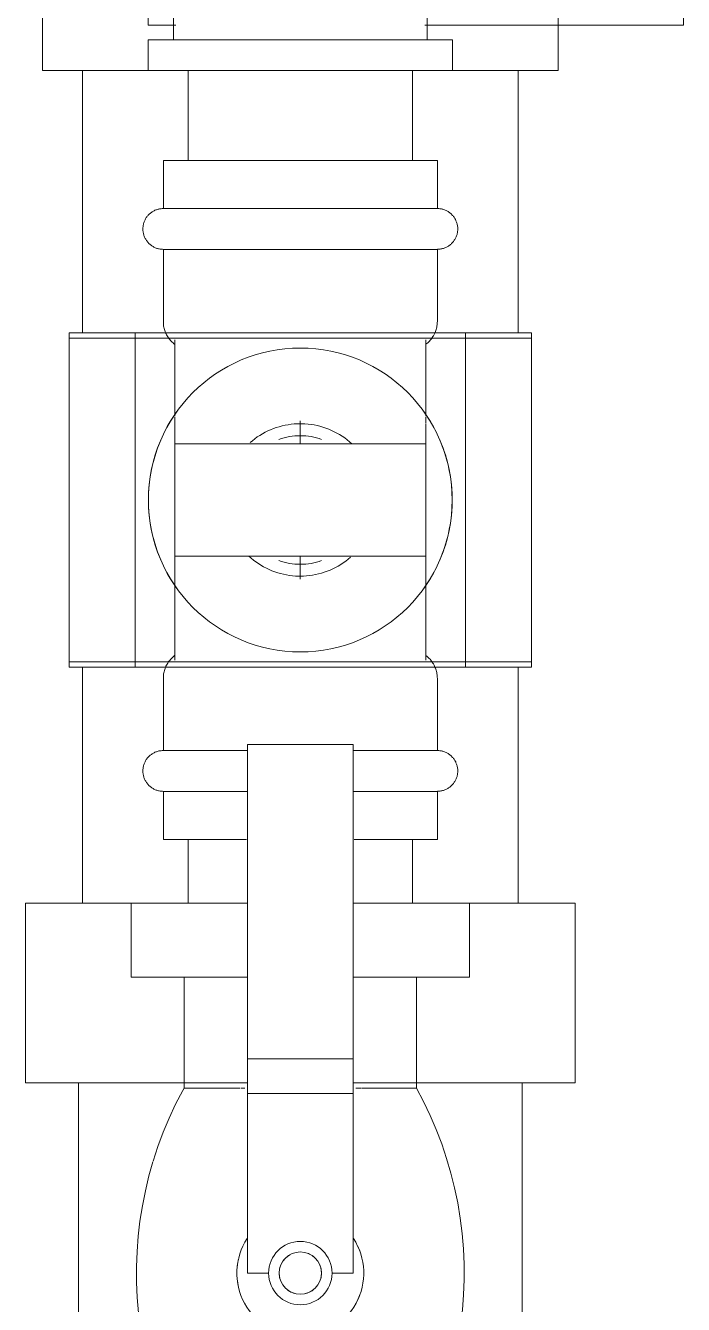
# Model space of a CAD drawing. Header units: inches. Extents: x -3299 to -2250, y -94 to 482.
# Drawn here: x -2468.6 to -2462.37, y 246.28 to 258.37 of the extents above; entities that cross this region are included whole.
import ezdxf

# ---------------------------------------------------------------- set-up
doc = ezdxf.new("R2010")
doc.units = ezdxf.units.IN
doc.header["$MEASUREMENT"] = 0
doc.layers.add('P-PIPE', color=3, linetype='Continuous', lineweight=9)
doc.layers.add('P-PIPE-CNTR', color=3, linetype='Continuous', lineweight=9)

# ---------------------------------------------------------------- blocks, each defined once
blk = doc.blocks.new('Balancing Valve - Straight - 0_5-2 Inch - Threaded - 2_-1361861-Copy of ROOF LEVEL')
at = {"layer": 'P-PIPE'}
for p, q in [((-2.697, 3.625), (-2.697, 2.417)), ((-2.697, 3.625), (-1.977, 3.625)), ((-1.977, 2.417), (-1.977, 3.625)), ((1.977, 3.625), (1.977, 2.417)), ((1.977, 3.625), (2.697, 3.625)), ((2.697, 2.417), (2.697, 3.625)), ((-2.697, 2.412), (-2.697, 1.178)), ((-1.977, 2.365), (-1.977, 2.417)), ((-1.977, 1.179), (-1.977, 2.356)), ((1.977, 2.417), (1.977, 1.306)), ((2.697, 1.179), (2.697, 2.417)), ((-2.837, 1.44), (-3.125, 1.44)), ((-3.125, 1.033), (-3.125, 1.44)), ((-3.125, 1.44), (-3.125, 1.068)), ((-2.837, 1.44), (-2.837, 0.847)), ((3.125, 1.44), (2.837, 1.44)), ((2.837, -1.44), (2.837, 1.44)), ((3.125, 1.247), (3.125, 1.44)), ((3.125, 1.44), (3.125, 1.033)), ((0.808, 1.32), (-1.29, 1.32)), ((1.837, 1.32), (0.808, 1.32)), ((3.125, 1.224), (3.125, 1.247)), ((-2.515, 1.2), (-2.837, 1.2)), ((-1.69, 1.2), (-2.159, 1.2)), ((2.837, 1.2), (2.515, 1.2)), ((-3.125, 0.847), (-3.125, 1.018)), ((3.125, 1.018), (3.125, -1.018)), ((-2.071, 0.84), (-3.374, 0.84)), ((-1.29, 0.6), (-1.622, 0.6)), ((-1.622, -0.6), (-1.29, -0.6)), ((-3.374, -0.84), (-2.071, -0.84)), ((-3.125, -1.018), (-3.125, -0.847)), ((-2.837, -0.847), (-2.837, -1.44)), ((-3.125, -1.44), (-3.125, -1.033)), ((-3.125, -1.068), (-3.125, -1.44)), ((3.125, -1.033), (3.125, -1.44)), ((-2.837, -1.2), (-2.515, -1.2)), ((-2.697, -1.178), (-2.697, -1.44)), ((-2.159, -1.2), (-1.69, -1.2)), ((-1.977, -1.44), (-1.977, -1.179)), ((2.515, -1.2), (2.837, -1.2)), ((2.697, -1.44), (2.697, -1.179)), ((3.125, -1.44), (3.125, -1.148)), ((-1.29, -1.32), (0.808, -1.32)), ((0.808, -1.32), (1.837, -1.32)), ((1.977, -1.306), (1.977, -1.44)), ((-3.125, -1.44), (-2.837, -1.44)), ((-1.977, -1.44), (-2.697, -1.44)), ((2.697, -1.44), (1.977, -1.44)), ((2.837, -1.44), (3.125, -1.44))]:
    blk.add_line(p, q, dxfattribs=at)
for centre, major_axis, start_param, end_param in [((-1.29, 0), (0, 1.32), 4.712389, 7.159761), ((1.837, 0), (0, 1.32), 6.096051, 6.283067), ((1.837, 0), (0, 1.32), 5.708191, 5.857876), ((-3.374, 0), (0, 0.84), 4.712389, 7.853982), ((-2.071, 0), (0, 0.84), 4.712389, 6.283185), ((-1.29, 0), (0, 0.6), 4.712389, 6.283185), ((-3.374, 0), (0, 0.84), 1.570796, 4.712389), ((-2.071, 0), (0, 0.84), 3.141593, 4.712389), ((-1.29, 0), (0, 1.32), 2.265017, 4.712389), ((-1.29, 0), (0, 0.6), 3.141593, 4.712389), ((1.837, 0), (0, 1.32), 3.566902, 3.716587), ((1.837, 0), (0, 1.32), 3.141711, 3.314785)]:
    blk.add_ellipse(centre, major_axis=major_axis, ratio=0.766044, start_param=start_param, end_param=end_param, dxfattribs=at)
for points, knots in [([(2.413, 0.969), (2.41, 0.983), (2.398, 1.035), (2.39, 1.079), (2.387, 1.108)], [0.8, 0.8, 0.8, 0.8, 0.85, 1, 1, 1, 1]), ([(2.541, 0.287), (2.534, 0.377), (2.514, 0.531), (2.484, 0.684), (2.465, 0.766), (2.453, 0.819), (2.436, 0.882), (2.423, 0.93), (2.417, 0.954), (2.416, 0.957)], [0.2034788, 0.2034788, 0.2034788, 0.2034788, 0.4, 0.55, 0.5875, 0.625, 0.7, 0.775, 0.7851158, 0.7851158, 0.7851158, 0.7851158]), ([(2.387, -1.108), (2.389, -1.089), (2.395, -1.046), (2.409, -0.984), (2.424, -0.927), (2.436, -0.881), (2.449, -0.831), (2.466, -0.762), (2.487, -0.669), (2.517, -0.509), (2.534, -0.377), (2.541, -0.287)], [0, 0, 0, 0, 0.1, 0.2, 0.25, 0.3, 0.35, 0.4, 0.5, 0.6, 0.7965212, 0.7965212, 0.7965212, 0.7965212])]:
    blk.add_open_spline(points, degree=3, knots=knots, dxfattribs=at)
for points in [[(2.553, 0), (2.553, 0.095), (2.549, 0.19), (2.542, 0.282)], [(2.542, -0.282), (2.549, -0.19), (2.553, -0.095), (2.553, 0)]]:
    blk.add_open_spline(points, degree=3, dxfattribs=at)
blk = doc.blocks.new('Temperature Gauge - 3 1_2_ Stem - 3_4_-1362685-Copy of ROOF LEVEL')
at = {"layer": 'P-PIPE'}
for p, q in [((-2467.187, 253.354), (-2467.187, 254.417)), ((-2464.812, 254.417), (-2467.187, 254.417)), ((-2464.812, 254.417), (-2464.812, 253.354)), ((-2464.812, 253.354), (-2467.187, 253.354))]:
    blk.add_line(p, q, dxfattribs=at)
blk = doc.blocks.new('Ball Valve - 2-6 Inch - 2_-V10-Copy of ROOF LEVEL')
at = {"layer": 'P-PIPE'}
for p, q in [((-2466.5, 248.601), (-2466.5, 251.573)), ((-2466.5, 251.573), (-2465.5, 251.573)), ((-2465.5, 251.573), (-2465.5, 248.601)), ((-2467.6, 250.073), (-2467.6, 249.373)), ((-2464.4, 249.373), (-2464.4, 250.073)), ((-2467.1, 249.373), (-2467.1, 248.373)), ((-2464.9, 248.373), (-2464.9, 249.373)), ((-2466.5, 248.271), (-2466.5, 248.601)), ((-2465.5, 248.601), (-2466.5, 248.601)), ((-2465.5, 248.601), (-2465.5, 248.271)), ((-2467.1, 248.373), (-2467.1, 248.323)), ((-2464.9, 248.323), (-2464.9, 248.373)), ((-2466.5, 246.573), (-2466.5, 248.271)), ((-2465.5, 248.271), (-2466.5, 248.271)), ((-2465.5, 248.271), (-2465.5, 246.573)), ((-2466.3, 246.573), (-2466.5, 246.573)), ((-2465.5, 246.573), (-2465.7, 246.573)), ((-2467.1, 244.823), (-2467.1, 244.773)), ((-2464.9, 244.773), (-2464.9, 244.823)), ((-2467.1, 244.773), (-2467.1, 243.773)), ((-2464.9, 243.773), (-2464.9, 244.773)), ((-2467.6, 243.773), (-2467.6, 243.073)), ((-2464.4, 243.073), (-2464.4, 243.773))]:
    blk.add_line(p, q, dxfattribs=at)
at = {"layer": 'P-PIPE', "flags": 128}
for points in [[(-2467.393, 247.631), (-2467.347, 247.769), (-2467.297, 247.905), (-2467.241, 248.039), (-2467.18, 248.17), (-2467.113, 248.299), (-2467.1, 248.323)], [(-2464.9, 248.323), (-2464.833, 248.195), (-2464.77, 248.064), (-2464.713, 247.93), (-2464.662, 247.795), (-2464.616, 247.657), (-2464.575, 247.518), (-2464.54, 247.378), (-2464.511, 247.236), (-2464.487, 247.092), (-2464.469, 246.949), (-2464.457, 246.804), (-2464.451, 246.659), (-2464.45, 246.514), (-2464.455, 246.369), (-2464.466, 246.225), (-2464.483, 246.081), (-2464.506, 245.938), (-2464.534, 245.795), (-2464.568, 245.654), (-2464.606, 245.521)], [(-2467.1, 244.823), (-2467.167, 244.951), (-2467.23, 245.082), (-2467.287, 245.216), (-2467.338, 245.351), (-2467.384, 245.489), (-2467.425, 245.628), (-2467.46, 245.768), (-2467.489, 245.91), (-2467.513, 246.054), (-2467.531, 246.197), (-2467.543, 246.342), (-2467.549, 246.487), (-2467.55, 246.632), (-2467.545, 246.777), (-2467.534, 246.921), (-2467.517, 247.065), (-2467.494, 247.208), (-2467.466, 247.351), (-2467.432, 247.492), (-2467.394, 247.625)], [(-2464.607, 245.515), (-2464.653, 245.377), (-2464.703, 245.241), (-2464.759, 245.107), (-2464.82, 244.976), (-2464.887, 244.847), (-2464.9, 244.823)]]:
    blk.add_lwpolyline(points, dxfattribs=at)
at = {"layer": 'P-PIPE'}
for radius, start, end in [(0.6, 146.9143, 270), (0.3, 90, 270), (0.6, 270, 33.0857), (0.3, 270, 90), (0.2, 90, 270), (0.2, 105, 165), (0.2, 270, 90), (0.2, 45, 75), (0.2, 330, 30), (0.2, 180, 210), (0.2, 225, 255), (0.2, 285, 315)]:
    blk.add_arc((-2466, 246.573), radius, start, end, dxfattribs=at)
for centre, major_axis, start_param, end_param in [((-2466, 250.073), (1.6, 0), 2.363718, 3.141593), ((-2466, 250.073), (1.6, 0), 3.141593, 4.392319), ((-2466, 250.073), (1.6, 0), 2.301388, 2.356194), ((-2466, 250.073), (-1.6, 0), 1.890866, 3.141593), ((-2466, 250.073), (1.6, 0), 0, 0.840205), ((-2466, 249.373), (1.6, 0), 3.141593, 4.392319), ((-2466, 249.373), (1.6, 0), 5.032458, 6.283185), ((-2466, 248.323), (1.1, 0), 3.141593, 3.291733), ((-2466, 248.323), (-1.1, 0), 0.171337, 1.024162), ((-2466, 248.323), (-1.1, 0), 1.032851, 1.073761), ((-2466, 248.323), (1.1, 0), 5.209425, 5.259024), ((-2466, 248.323), (-1.1, 0), 2.125528, 2.991453), ((-2466, 248.323), (1.1, 0), 6.151248, 6.283185), ((-2466, 244.823), (1.1, 0), 3.141593, 3.273528), ((-2466, 244.823), (1.1, 0), 3.291733, 4.157657), ((-2466, 244.823), (1.1, 0), 4.165754, 4.705359), ((-2466, 244.823), (-1.1, 0), 1.570796, 2.108741), ((-2466, 244.823), (-1.1, 0), 2.117431, 2.970253), ((-2466, 244.823), (1.1, 0), 6.133045, 6.283185), ((-2466, 243.773), (1.6, 0), 3.141593, 6.283185), ((-2466, 243.073), (1.6, 0), 3.141593, 6.283185), ((-2466, 243.073), (1.6, 0), 2.363718, 3.141593), ((-2466, 243.073), (1.6, 0), 2.301388, 2.356194), ((-2466, 243.073), (-1.6, 0), 3.665191, 3.981797), ((-2466, 243.073), (1.6, 0), 0, 0.523599)]:
    blk.add_ellipse(centre, major_axis=major_axis, ratio=0.000002, start_param=start_param, end_param=end_param, dxfattribs=at)
for points, knots in [([(-2465.454, 246.821), (-2465.451, 246.815), (-2465.445, 246.801), (-2465.439, 246.787), (-2465.436, 246.779)], [-0.63512701, -0.63512701, -0.63512701, -0.63512701, -0.625, -0.61088239, -0.61088239, -0.61088239, -0.61088239]), ([(-2466.587, 246.448), (-2466.588, 246.455), (-2466.603, 246.53), (-2466.603, 246.616), (-2466.588, 246.691), (-2466.587, 246.698)], [-0.5667265, -0.5667265, -0.5667265, -0.5667265, -0.5555556, -0.4444444, -0.4332938, -0.4332938, -0.4332938, -0.4332938]), ([(-2465.436, 246.368), (-2465.439, 246.36), (-2465.445, 246.345), (-2465.451, 246.331), (-2465.454, 246.325)], [-0.38901073, -0.38901073, -0.38901073, -0.38901073, -0.375, -0.36445728, -0.36445728, -0.36445728, -0.36445728]), ([(-2466.358, 246.092), (-2466.368, 246.099), (-2466.382, 246.11), (-2466.397, 246.123), (-2466.402, 246.127)], [-0.79646174, -0.79646174, -0.79646174, -0.79646174, -0.77777778, -0.76652508, -0.76652508, -0.76652508, -0.76652508]), ([(-2466.187, 246.003), (-2466.193, 246.005), (-2466.21, 246.011), (-2466.228, 246.018), (-2466.238, 246.022)], [-0.89944063, -0.89944063, -0.89944063, -0.89944063, -0.88888889, -0.87024989, -0.87024989, -0.87024989, -0.87024989]), ([(-2465.745, 246.03), (-2465.753, 246.026), (-2465.769, 246.019), (-2465.786, 246.012), (-2465.794, 246.009)], [-0.13897746, -0.13897746, -0.13897746, -0.13897746, -0.125, -0.11095937, -0.11095937, -0.11095937, -0.11095937])]:
    blk.add_open_spline(points, degree=3, knots=knots, dxfattribs=at)

msp = doc.modelspace()

# ---------------------------------------------------------------- linework, layer by layer
at = {"layer": 'P-PIPE'}
for p, q in [((-2468.44, 259.236), (-2468.44, 257.948)), ((-2463.56, 257.948), (-2463.56, 259.236)), ((-2463.56, 257.948), (-2468.44, 257.948)), ((-2468.062, 257.948), (-2468.062, 255.465)), ((-2467.062, 257.948), (-2467.062, 257.095)), ((-2464.938, 257.095), (-2464.938, 257.948)), ((-2463.938, 255.465), (-2463.938, 257.948)), ((-2467.296, 257.095), (-2467.296, 256.641)), ((-2466, 257.095), (-2467.296, 257.095)), ((-2464.703, 257.095), (-2466, 257.095)), ((-2464.703, 256.641), (-2464.703, 257.095)), ((-2467.308, 256.641), (-2467.301, 256.641)), ((-2467.301, 256.641), (-2467.296, 256.641)), ((-2467.296, 256.641), (-2467.295, 256.641)), ((-2467.296, 256.641), (-2466, 256.641)), ((-2467.295, 256.641), (-2467.292, 256.641)), ((-2466, 256.641), (-2464.703, 256.641)), ((-2467.296, 256.255), (-2467.296, 255.574)), ((-2467.296, 256.255), (-2466, 256.255)), ((-2466, 256.255), (-2464.703, 256.255)), ((-2464.705, 256.255), (-2464.708, 256.255)), ((-2464.703, 256.255), (-2464.705, 256.255)), ((-2464.699, 256.256), (-2464.703, 256.255)), ((-2464.703, 255.574), (-2464.703, 256.255)), ((-2464.692, 256.256), (-2464.699, 256.256)), ((-2468.187, 255.465), (-2468.187, 252.305)), ((-2468.187, 255.465), (-2463.813, 255.465)), ((-2467.563, 255.465), (-2467.563, 252.305)), ((-2464.437, 252.305), (-2464.437, 255.465)), ((-2463.813, 252.305), (-2463.813, 255.465)), ((-2463.813, 255.416), (-2468.187, 255.416)), ((-2468.187, 255.416), (-2468.187, 252.355)), ((-2467.187, 255.4), (-2467.187, 254.678)), ((-2464.812, 254.678), (-2464.812, 255.401)), ((-2463.813, 252.355), (-2463.813, 255.416)), ((-2467.187, 254.669), (-2467.187, 254.417)), ((-2464.812, 254.612), (-2464.812, 254.669)), ((-2464.812, 254.417), (-2464.812, 254.604)), ((-2467.187, 253.354), (-2467.187, 253.093)), ((-2464.812, 253.093), (-2464.812, 253.354)), ((-2467.187, 253.093), (-2467.187, 252.37)), ((-2464.812, 252.371), (-2464.812, 253.093)), ((-2468.187, 252.355), (-2463.813, 252.355)), ((-2468.187, 252.305), (-2463.813, 252.305)), ((-2468.062, 252.305), (-2468.062, 250.073)), ((-2463.938, 250.073), (-2463.938, 252.305)), ((-2467.296, 252.196), (-2467.296, 251.515)), ((-2464.703, 251.515), (-2464.703, 252.196)), ((-2467.308, 251.515), (-2467.301, 251.515)), ((-2467.301, 251.515), (-2467.296, 251.515)), ((-2467.296, 251.515), (-2467.295, 251.515)), ((-2466.509, 251.515), (-2467.296, 251.515)), ((-2467.295, 251.515), (-2467.292, 251.515)), ((-2464.703, 251.515), (-2465.49, 251.515)), ((-2467.296, 251.129), (-2467.296, 250.675)), ((-2466.509, 251.129), (-2467.296, 251.129)), ((-2464.703, 251.129), (-2465.49, 251.129)), ((-2464.705, 251.129), (-2464.708, 251.129)), ((-2464.703, 251.129), (-2464.705, 251.129)), ((-2464.699, 251.13), (-2464.703, 251.129)), ((-2464.703, 250.675), (-2464.703, 251.129)), ((-2464.692, 251.13), (-2464.699, 251.13)), ((-2467.296, 250.675), (-2466.509, 250.675)), ((-2467.062, 250.675), (-2467.062, 250.073)), ((-2465.49, 250.675), (-2464.703, 250.675)), ((-2464.938, 250.073), (-2464.938, 250.675)), ((-2468.6, 250.073), (-2468.6, 248.373)), ((-2467.035, 250.073), (-2467.062, 250.073)), ((-2466.534, 250.073), (-2466.678, 250.073)), ((-2465.322, 250.073), (-2465.466, 250.073)), ((-2464.938, 250.073), (-2464.965, 250.073)), ((-2463.4, 248.373), (-2463.4, 250.073)), ((-2468.1, 248.373), (-2468.1, 244.773)), ((-2463.9, 244.773), (-2463.9, 248.373))]:
    msp.add_line(p, q, dxfattribs=at)
at = {"layer": 'P-PIPE', "flags": 128}
for points in [[(-2467.296, 256.255), (-2467.304, 256.256), (-2467.312, 256.256), (-2467.32, 256.257), (-2467.327, 256.258), (-2467.335, 256.259), (-2467.342, 256.261), (-2467.35, 256.263), (-2467.357, 256.265), (-2467.364, 256.268), (-2467.372, 256.271), (-2467.379, 256.274), (-2467.386, 256.277), (-2467.392, 256.281), (-2467.399, 256.285), (-2467.405, 256.289), (-2467.412, 256.294), (-2467.418, 256.298), (-2467.424, 256.303), (-2467.429, 256.309), (-2467.435, 256.314), (-2467.44, 256.32), (-2467.445, 256.326), (-2467.45, 256.332), (-2467.455, 256.338), (-2467.459, 256.344), (-2467.463, 256.351), (-2467.467, 256.358), (-2467.47, 256.364), (-2467.473, 256.371), (-2467.476, 256.379), (-2467.479, 256.386), (-2467.481, 256.393), (-2467.483, 256.401), (-2467.485, 256.408), (-2467.487, 256.416), (-2467.488, 256.423), (-2467.489, 256.431), (-2467.489, 256.439), (-2467.489, 256.446), (-2467.489, 256.454), (-2467.489, 256.462), (-2467.488, 256.47), (-2467.487, 256.477), (-2467.486, 256.485), (-2467.484, 256.492), (-2467.483, 256.5), (-2467.48, 256.507), (-2467.478, 256.515), (-2467.475, 256.522), (-2467.472, 256.529), (-2467.469, 256.536), (-2467.465, 256.543), (-2467.461, 256.549), (-2467.457, 256.556), (-2467.453, 256.562), (-2467.448, 256.568), (-2467.443, 256.574), (-2467.438, 256.58), (-2467.432, 256.585), (-2467.427, 256.591), (-2467.421, 256.596), (-2467.415, 256.601), (-2467.409, 256.605), (-2467.402, 256.61), (-2467.396, 256.614), (-2467.389, 256.618), (-2467.382, 256.621), (-2467.375, 256.625), (-2467.368, 256.628), (-2467.361, 256.63), (-2467.354, 256.633), (-2467.346, 256.635), (-2467.339, 256.637), (-2467.331, 256.638), (-2467.324, 256.64), (-2467.316, 256.64), (-2467.308, 256.641)], [(-2467.291, 256.641), (-2467.295, 256.641), (-2467.296, 256.641), (-2467.296, 256.641)], [(-2467.292, 256.641), (-2467.287, 256.641), (-2467.28, 256.641), (-2467.271, 256.641), (-2467.259, 256.641)], [(-2467.031, 256.641), (-2467.062, 256.641), (-2467.091, 256.641), (-2467.118, 256.641), (-2467.143, 256.641), (-2467.167, 256.641), (-2467.189, 256.641), (-2467.208, 256.641), (-2467.226, 256.641), (-2467.242, 256.641), (-2467.256, 256.641), (-2467.268, 256.641), (-2467.278, 256.641), (-2467.285, 256.641), (-2467.291, 256.641)], [(-2466, 256.641), (-2466.052, 256.641), (-2466.104, 256.641), (-2466.155, 256.641), (-2466.207, 256.641), (-2466.258, 256.641), (-2466.308, 256.641), (-2466.358, 256.641), (-2466.408, 256.641), (-2466.457, 256.641), (-2466.505, 256.641), (-2466.552, 256.641), (-2466.599, 256.641), (-2466.644, 256.641), (-2466.689, 256.641), (-2466.732, 256.641), (-2466.774, 256.641), (-2466.815, 256.641), (-2466.855, 256.641), (-2466.893, 256.641), (-2466.93, 256.641), (-2466.965, 256.641), (-2466.999, 256.641), (-2467.031, 256.641)], [(-2464.969, 256.641), (-2464.992, 256.641), (-2465.025, 256.641), (-2465.06, 256.641), (-2465.097, 256.641), (-2465.135, 256.641), (-2465.174, 256.641), (-2465.215, 256.641), (-2465.256, 256.641), (-2465.299, 256.641), (-2465.344, 256.641), (-2465.389, 256.641), (-2465.435, 256.641), (-2465.482, 256.641), (-2465.53, 256.641), (-2465.579, 256.641), (-2465.628, 256.641), (-2465.678, 256.641), (-2465.729, 256.641), (-2465.78, 256.641), (-2465.831, 256.641), (-2465.882, 256.641), (-2465.934, 256.641), (-2465.986, 256.641), (-2466, 256.641)], [(-2464.769, 256.641), (-2464.787, 256.641), (-2464.806, 256.641), (-2464.827, 256.641), (-2464.85, 256.641), (-2464.875, 256.641), (-2464.902, 256.641), (-2464.93, 256.641), (-2464.96, 256.641)], [(-2464.708, 256.641), (-2464.713, 256.641), (-2464.72, 256.641), (-2464.729, 256.641), (-2464.741, 256.641), (-2464.754, 256.641)], [(-2464.744, 256.641), (-2464.732, 256.641), (-2464.722, 256.641), (-2464.715, 256.641), (-2464.709, 256.641)], [(-2464.709, 256.641), (-2464.705, 256.641), (-2464.704, 256.641), (-2464.703, 256.641)], [(-2464.703, 256.641), (-2464.705, 256.641), (-2464.708, 256.641)], [(-2464.703, 256.641), (-2464.696, 256.641), (-2464.688, 256.641), (-2464.68, 256.64), (-2464.673, 256.639), (-2464.665, 256.638), (-2464.658, 256.636), (-2464.65, 256.634), (-2464.643, 256.632), (-2464.635, 256.629), (-2464.628, 256.626), (-2464.621, 256.623), (-2464.614, 256.62), (-2464.608, 256.616), (-2464.601, 256.612), (-2464.594, 256.608), (-2464.588, 256.603), (-2464.582, 256.599), (-2464.576, 256.594), (-2464.571, 256.588), (-2464.565, 256.583), (-2464.56, 256.577), (-2464.555, 256.571), (-2464.55, 256.565), (-2464.545, 256.559), (-2464.541, 256.553), (-2464.537, 256.546), (-2464.533, 256.539), (-2464.53, 256.533), (-2464.527, 256.526), (-2464.524, 256.518), (-2464.521, 256.511), (-2464.519, 256.504), (-2464.517, 256.496), (-2464.515, 256.489), (-2464.513, 256.481), (-2464.512, 256.474), (-2464.511, 256.466), (-2464.511, 256.458), (-2464.51, 256.451), (-2464.511, 256.443), (-2464.511, 256.435), (-2464.512, 256.427), (-2464.513, 256.42), (-2464.514, 256.412), (-2464.516, 256.405), (-2464.517, 256.397), (-2464.52, 256.39), (-2464.522, 256.382), (-2464.525, 256.375), (-2464.528, 256.368), (-2464.531, 256.361), (-2464.535, 256.354), (-2464.539, 256.348), (-2464.543, 256.341), (-2464.547, 256.335), (-2464.552, 256.329), (-2464.557, 256.323), (-2464.562, 256.317), (-2464.568, 256.311), (-2464.573, 256.306), (-2464.579, 256.301), (-2464.585, 256.296), (-2464.591, 256.292), (-2464.597, 256.287), (-2464.604, 256.283), (-2464.611, 256.279), (-2464.618, 256.276), (-2464.624, 256.272), (-2464.632, 256.269), (-2464.639, 256.267), (-2464.646, 256.264), (-2464.654, 256.262), (-2464.661, 256.26), (-2464.669, 256.259), (-2464.676, 256.257), (-2464.684, 256.256), (-2464.692, 256.256)], [(-2467.291, 256.255), (-2467.295, 256.255), (-2467.296, 256.255), (-2467.296, 256.255)], [(-2467.296, 256.255), (-2467.295, 256.255), (-2467.292, 256.255)], [(-2467.292, 256.255), (-2467.287, 256.255), (-2467.28, 256.255), (-2467.271, 256.255), (-2467.259, 256.255), (-2467.246, 256.255), (-2467.231, 256.255), (-2467.213, 256.255), (-2467.194, 256.255), (-2467.173, 256.255), (-2467.15, 256.255), (-2467.125, 256.255), (-2467.098, 256.255), (-2467.07, 256.255), (-2467.04, 256.255)], [(-2467.256, 256.255), (-2467.268, 256.255), (-2467.278, 256.255), (-2467.285, 256.255), (-2467.291, 256.255)], [(-2467.031, 256.255), (-2467.008, 256.255), (-2466.975, 256.255), (-2466.94, 256.255), (-2466.903, 256.255), (-2466.873, 256.255)], [(-2466.865, 256.255), (-2466.826, 256.255), (-2466.785, 256.255), (-2466.744, 256.255), (-2466.7, 256.255), (-2466.656, 256.255), (-2466.611, 256.255), (-2466.565, 256.255), (-2466.518, 256.255), (-2466.47, 256.255), (-2466.421, 256.255), (-2466.372, 256.255)], [(-2466.364, 256.255), (-2466.322, 256.255), (-2466.271, 256.255), (-2466.22, 256.255), (-2466.169, 256.255), (-2466.118, 256.255), (-2466.066, 256.255), (-2466.014, 256.255), (-2466, 256.255)], [(-2466, 256.255), (-2465.948, 256.255), (-2465.896, 256.255), (-2465.845, 256.255)], [(-2465.83, 256.255), (-2465.793, 256.255), (-2465.742, 256.255), (-2465.692, 256.255), (-2465.642, 256.255), (-2465.592, 256.255), (-2465.543, 256.255), (-2465.495, 256.255), (-2465.448, 256.255), (-2465.401, 256.255), (-2465.356, 256.255), (-2465.311, 256.255)], [(-2465.308, 256.255), (-2465.268, 256.255), (-2465.226, 256.255), (-2465.185, 256.255), (-2465.145, 256.255), (-2465.107, 256.255), (-2465.07, 256.255), (-2465.035, 256.255), (-2465.001, 256.255), (-2464.969, 256.255)], [(-2464.968, 256.255), (-2464.938, 256.255), (-2464.909, 256.255), (-2464.882, 256.255), (-2464.857, 256.255), (-2464.833, 256.255)], [(-2464.833, 256.255), (-2464.811, 256.255), (-2464.792, 256.255), (-2464.774, 256.255), (-2464.758, 256.255), (-2464.744, 256.255), (-2464.732, 256.255), (-2464.722, 256.255), (-2464.715, 256.255), (-2464.709, 256.255)], [(-2464.708, 256.255), (-2464.713, 256.255), (-2464.72, 256.255), (-2464.729, 256.255), (-2464.741, 256.255)], [(-2464.709, 256.255), (-2464.705, 256.255), (-2464.704, 256.255), (-2464.703, 256.255)], [(-2467.248, 255.419), (-2467.254, 255.428), (-2467.259, 255.437), (-2467.265, 255.447), (-2467.27, 255.457), (-2467.274, 255.467), (-2467.278, 255.477), (-2467.282, 255.487), (-2467.285, 255.497), (-2467.288, 255.508), (-2467.291, 255.518), (-2467.293, 255.529), (-2467.294, 255.54), (-2467.295, 255.551), (-2467.296, 255.562), (-2467.296, 255.572), (-2467.296, 255.574)], [(-2464.703, 255.574), (-2464.704, 255.564), (-2464.704, 255.553), (-2464.705, 255.542), (-2464.707, 255.531), (-2464.709, 255.52), (-2464.711, 255.51), (-2464.714, 255.499), (-2464.717, 255.489), (-2464.721, 255.478), (-2464.725, 255.468), (-2464.729, 255.458), (-2464.734, 255.449), (-2464.739, 255.439), (-2464.745, 255.43), (-2464.751, 255.421)], [(-2467.187, 255.356), (-2467.196, 255.363), (-2467.204, 255.37), (-2467.212, 255.378), (-2467.22, 255.385), (-2467.228, 255.393), (-2467.235, 255.402), (-2467.241, 255.41), (-2467.248, 255.419)], [(-2464.751, 255.421), (-2464.757, 255.412), (-2464.764, 255.403), (-2464.771, 255.395), (-2464.778, 255.387), (-2464.786, 255.379), (-2464.794, 255.372), (-2464.802, 255.364), (-2464.811, 255.358), (-2464.812, 255.356)], [(-2466, 254.606), (-2466.029, 254.606), (-2466.058, 254.604), (-2466.086, 254.601), (-2466.115, 254.597), (-2466.143, 254.592), (-2466.171, 254.586), (-2466.199, 254.578), (-2466.227, 254.57), (-2466.254, 254.56), (-2466.281, 254.55), (-2466.307, 254.538), (-2466.333, 254.525), (-2466.358, 254.511), (-2466.383, 254.496), (-2466.407, 254.481), (-2466.431, 254.464), (-2466.453, 254.446), (-2466.475, 254.428)], [(-2465.513, 254.417), (-2465.535, 254.436), (-2465.557, 254.454), (-2465.58, 254.472), (-2465.604, 254.488), (-2465.628, 254.503), (-2465.653, 254.518), (-2465.679, 254.531), (-2465.705, 254.543), (-2465.731, 254.555), (-2465.758, 254.565), (-2465.786, 254.574), (-2465.814, 254.582), (-2465.842, 254.589), (-2465.87, 254.595), (-2465.898, 254.599), (-2465.927, 254.603), (-2465.956, 254.605), (-2465.984, 254.606), (-2466, 254.606)], [(-2466.487, 253.354), (-2466.465, 253.335), (-2466.443, 253.317), (-2466.42, 253.299), (-2466.396, 253.283), (-2466.372, 253.268), (-2466.347, 253.253), (-2466.321, 253.24), (-2466.295, 253.228), (-2466.268, 253.216), (-2466.242, 253.206), (-2466.214, 253.197), (-2466.186, 253.189), (-2466.158, 253.182), (-2466.13, 253.176), (-2466.102, 253.172), (-2466.073, 253.168), (-2466.044, 253.166), (-2466.016, 253.165), (-2466, 253.164)], [(-2466, 253.164), (-2465.971, 253.165), (-2465.942, 253.167), (-2465.914, 253.17), (-2465.885, 253.174), (-2465.857, 253.179), (-2465.829, 253.185), (-2465.801, 253.193), (-2465.773, 253.201), (-2465.746, 253.211), (-2465.719, 253.221), (-2465.693, 253.233), (-2465.667, 253.246), (-2465.642, 253.26), (-2465.617, 253.275), (-2465.593, 253.29), (-2465.569, 253.307), (-2465.547, 253.325), (-2465.525, 253.343)], [(-2467.296, 252.196), (-2467.296, 252.207), (-2467.296, 252.218), (-2467.295, 252.229), (-2467.293, 252.24), (-2467.291, 252.251), (-2467.289, 252.261), (-2467.286, 252.272), (-2467.283, 252.282), (-2467.279, 252.292), (-2467.275, 252.303), (-2467.271, 252.313), (-2467.266, 252.322), (-2467.26, 252.332), (-2467.255, 252.341), (-2467.249, 252.35)], [(-2467.249, 252.35), (-2467.243, 252.359), (-2467.236, 252.368), (-2467.229, 252.376), (-2467.221, 252.384), (-2467.214, 252.392), (-2467.206, 252.399), (-2467.198, 252.407), (-2467.189, 252.413), (-2467.187, 252.414)], [(-2464.812, 252.414), (-2464.804, 252.408), (-2464.796, 252.401), (-2464.788, 252.393), (-2464.78, 252.386), (-2464.772, 252.378), (-2464.765, 252.369), (-2464.759, 252.361), (-2464.752, 252.352)], [(-2464.752, 252.352), (-2464.746, 252.343), (-2464.74, 252.334), (-2464.735, 252.324), (-2464.73, 252.314), (-2464.726, 252.304), (-2464.722, 252.294), (-2464.718, 252.284), (-2464.715, 252.274), (-2464.712, 252.263), (-2464.709, 252.253), (-2464.707, 252.242), (-2464.706, 252.231), (-2464.705, 252.22), (-2464.704, 252.209), (-2464.703, 252.198), (-2464.703, 252.196)], [(-2467.296, 251.129), (-2467.304, 251.13), (-2467.312, 251.13), (-2467.32, 251.131), (-2467.327, 251.132), (-2467.335, 251.133), (-2467.342, 251.135), (-2467.35, 251.137), (-2467.357, 251.139), (-2467.364, 251.142), (-2467.372, 251.145), (-2467.379, 251.148), (-2467.386, 251.151), (-2467.392, 251.155), (-2467.399, 251.159), (-2467.405, 251.163), (-2467.412, 251.168), (-2467.418, 251.172), (-2467.424, 251.177), (-2467.429, 251.183), (-2467.435, 251.188), (-2467.44, 251.194), (-2467.445, 251.2), (-2467.45, 251.206), (-2467.455, 251.212), (-2467.459, 251.218), (-2467.463, 251.225), (-2467.467, 251.232), (-2467.47, 251.238), (-2467.473, 251.245), (-2467.476, 251.253), (-2467.479, 251.26), (-2467.481, 251.267), (-2467.483, 251.275), (-2467.485, 251.282), (-2467.487, 251.29), (-2467.488, 251.297), (-2467.489, 251.305), (-2467.489, 251.313), (-2467.489, 251.32), (-2467.489, 251.328), (-2467.489, 251.336), (-2467.488, 251.344), (-2467.487, 251.351), (-2467.486, 251.359), (-2467.484, 251.366), (-2467.483, 251.374), (-2467.48, 251.381), (-2467.478, 251.389), (-2467.475, 251.396), (-2467.472, 251.403), (-2467.469, 251.41), (-2467.465, 251.417), (-2467.461, 251.423), (-2467.457, 251.43), (-2467.453, 251.436), (-2467.448, 251.442), (-2467.443, 251.448), (-2467.438, 251.454), (-2467.432, 251.459), (-2467.427, 251.465), (-2467.421, 251.47), (-2467.415, 251.475), (-2467.409, 251.479), (-2467.402, 251.484), (-2467.396, 251.488), (-2467.389, 251.492), (-2467.382, 251.495), (-2467.375, 251.499), (-2467.368, 251.502), (-2467.361, 251.504), (-2467.354, 251.507), (-2467.346, 251.509), (-2467.339, 251.511), (-2467.331, 251.512), (-2467.324, 251.514), (-2467.316, 251.514), (-2467.308, 251.515)], [(-2467.291, 251.515), (-2467.295, 251.515), (-2467.296, 251.515), (-2467.296, 251.515)], [(-2467.292, 251.515), (-2467.287, 251.515), (-2467.28, 251.515), (-2467.271, 251.515), (-2467.259, 251.515)], [(-2467.189, 251.515), (-2467.208, 251.515), (-2467.226, 251.515), (-2467.242, 251.515), (-2467.256, 251.515), (-2467.268, 251.515), (-2467.278, 251.515), (-2467.285, 251.515), (-2467.291, 251.515)], [(-2467.031, 251.515), (-2467.062, 251.515), (-2467.091, 251.515), (-2467.118, 251.515), (-2467.143, 251.515), (-2467.167, 251.515), (-2467.182, 251.515)], [(-2466.505, 251.515), (-2466.552, 251.515), (-2466.599, 251.515), (-2466.644, 251.515), (-2466.689, 251.515), (-2466.732, 251.515), (-2466.774, 251.515), (-2466.815, 251.515), (-2466.855, 251.515), (-2466.893, 251.515), (-2466.93, 251.515), (-2466.965, 251.515), (-2466.999, 251.515), (-2467.031, 251.515)], [(-2465.145, 251.515), (-2465.174, 251.515), (-2465.215, 251.515), (-2465.256, 251.515), (-2465.299, 251.515), (-2465.344, 251.515), (-2465.389, 251.515), (-2465.435, 251.515), (-2465.482, 251.515), (-2465.5, 251.515)], [(-2464.969, 251.515), (-2464.992, 251.515), (-2465.025, 251.515), (-2465.06, 251.515), (-2465.097, 251.515), (-2465.135, 251.515)], [(-2464.708, 251.515), (-2464.713, 251.515), (-2464.72, 251.515), (-2464.729, 251.515), (-2464.741, 251.515), (-2464.754, 251.515), (-2464.769, 251.515), (-2464.787, 251.515), (-2464.806, 251.515), (-2464.827, 251.515), (-2464.85, 251.515), (-2464.875, 251.515), (-2464.902, 251.515), (-2464.93, 251.515), (-2464.96, 251.515)], [(-2464.744, 251.515), (-2464.732, 251.515), (-2464.722, 251.515), (-2464.715, 251.515), (-2464.709, 251.515)], [(-2464.709, 251.515), (-2464.705, 251.515), (-2464.704, 251.515), (-2464.703, 251.515)], [(-2464.703, 251.515), (-2464.705, 251.515), (-2464.708, 251.515)], [(-2464.703, 251.515), (-2464.696, 251.515), (-2464.688, 251.515), (-2464.68, 251.514), (-2464.673, 251.513), (-2464.665, 251.512), (-2464.658, 251.51), (-2464.65, 251.508), (-2464.643, 251.506), (-2464.635, 251.503), (-2464.628, 251.5), (-2464.621, 251.497), (-2464.614, 251.494), (-2464.608, 251.49), (-2464.601, 251.486), (-2464.594, 251.482), (-2464.588, 251.477), (-2464.582, 251.473), (-2464.576, 251.468), (-2464.571, 251.462), (-2464.565, 251.457), (-2464.56, 251.451), (-2464.555, 251.445), (-2464.55, 251.439), (-2464.545, 251.433), (-2464.541, 251.427), (-2464.537, 251.42), (-2464.533, 251.413), (-2464.53, 251.407), (-2464.527, 251.4), (-2464.524, 251.392), (-2464.521, 251.385), (-2464.519, 251.378), (-2464.517, 251.37), (-2464.515, 251.363), (-2464.513, 251.355), (-2464.512, 251.348), (-2464.511, 251.34), (-2464.511, 251.332), (-2464.51, 251.325), (-2464.511, 251.317), (-2464.511, 251.309), (-2464.512, 251.301), (-2464.513, 251.294), (-2464.514, 251.286), (-2464.516, 251.279), (-2464.517, 251.271), (-2464.52, 251.264), (-2464.522, 251.256), (-2464.525, 251.249), (-2464.528, 251.242), (-2464.531, 251.235), (-2464.535, 251.228), (-2464.539, 251.222), (-2464.543, 251.215), (-2464.547, 251.209), (-2464.552, 251.203), (-2464.557, 251.197), (-2464.562, 251.191), (-2464.568, 251.185), (-2464.573, 251.18), (-2464.579, 251.175), (-2464.585, 251.17), (-2464.591, 251.166), (-2464.597, 251.161), (-2464.604, 251.157), (-2464.611, 251.153), (-2464.618, 251.15), (-2464.624, 251.146), (-2464.632, 251.143), (-2464.639, 251.141), (-2464.646, 251.138), (-2464.654, 251.136), (-2464.661, 251.134), (-2464.669, 251.133), (-2464.676, 251.131), (-2464.684, 251.13), (-2464.692, 251.13)], [(-2467.291, 251.129), (-2467.295, 251.129), (-2467.296, 251.129), (-2467.296, 251.129)], [(-2467.296, 251.129), (-2467.295, 251.129), (-2467.292, 251.129)], [(-2467.292, 251.129), (-2467.287, 251.129), (-2467.28, 251.129), (-2467.271, 251.129), (-2467.259, 251.129), (-2467.246, 251.129), (-2467.231, 251.129), (-2467.213, 251.129), (-2467.194, 251.129), (-2467.173, 251.129), (-2467.15, 251.129), (-2467.125, 251.129), (-2467.098, 251.129), (-2467.07, 251.129), (-2467.04, 251.129)], [(-2467.256, 251.129), (-2467.268, 251.129), (-2467.278, 251.129), (-2467.285, 251.129), (-2467.291, 251.129)], [(-2467.031, 251.129), (-2467.008, 251.129), (-2466.975, 251.129), (-2466.94, 251.129), (-2466.903, 251.129), (-2466.865, 251.129), (-2466.826, 251.129), (-2466.795, 251.129)], [(-2466.785, 251.129), (-2466.744, 251.129), (-2466.7, 251.129), (-2466.656, 251.129), (-2466.611, 251.129), (-2466.565, 251.129), (-2466.518, 251.129), (-2466.5, 251.129)], [(-2465.495, 251.129), (-2465.448, 251.129), (-2465.401, 251.129), (-2465.356, 251.129), (-2465.311, 251.129), (-2465.268, 251.129), (-2465.231, 251.129)], [(-2465.226, 251.129), (-2465.185, 251.129), (-2465.145, 251.129), (-2465.107, 251.129), (-2465.07, 251.129), (-2465.035, 251.129), (-2465.001, 251.129), (-2464.969, 251.129)], [(-2464.968, 251.129), (-2464.938, 251.129), (-2464.909, 251.129), (-2464.882, 251.129), (-2464.857, 251.129), (-2464.833, 251.129), (-2464.811, 251.129), (-2464.792, 251.129), (-2464.774, 251.129)], [(-2464.758, 251.129), (-2464.744, 251.129), (-2464.732, 251.129), (-2464.722, 251.129), (-2464.715, 251.129), (-2464.709, 251.129)], [(-2464.708, 251.129), (-2464.713, 251.129), (-2464.72, 251.129), (-2464.729, 251.129), (-2464.741, 251.129)], [(-2464.709, 251.129), (-2464.705, 251.129), (-2464.704, 251.129), (-2464.703, 251.129)]]:
    msp.add_lwpolyline(points, dxfattribs=at)
at = {"layer": 'P-PIPE'}
for radius, start, end in [(1.437, 90, 180), (1.437, 0, 90), (1.437, 144.4353, 180), (1.437, 0, 35.563), (0.608, 90, 109.3945), (0.608, 70.6055, 90), (1.437, 180, 215.5647), (1.437, 180, 270), (1.437, 270, 0), (1.437, 324.437, 0), (0.608, 250.6055, 270), (0.608, 270, 289.3945)]:
    msp.add_arc((-2466, 253.885), radius, start, end, dxfattribs=at)
for centre, major_axis, start_param, end_param in [((-2466, 252.305), (2.062, 0), 3.141593, 3.984698), ((-2466, 252.305), (2.062, 0), 2.241148, 3.141593), ((-2466, 252.305), (-2.062, 0), 0.843105, 1.570796), ((-2466, 252.305), (2.062, 0), 4.712389, 5.440061), ((-2466, 252.305), (2.062, 0), 0, 0.901629), ((-2466, 252.305), (-2.062, 0), 2.298468, 3.141593), ((-2466, 250.073), (-2.6, 0), 5.63936, 6.283185), ((-2466, 250.073), (2.6, 0), 3.141593, 4.517837), ((-2466, 250.073), (-2.6, 0), 5.497787, 5.63936), ((-2466, 250.073), (2.062, 0), 2.469846, 3.141593), ((-2466, 250.073), (2.062, 0), 3.141593, 4.467066), ((-2466, 250.073), (-2.6, 0), 5.381963, 5.497787), ((-2466, 250.073), (2.062, 0), 2.160541, 2.469846), ((-2466, 250.073), (-2.6, 0), 5.16871, 5.381963), ((-2466, 250.073), (-2.062, 0), 5.255118, 5.297653), ((-2466, 250.073), (-2.6, 0), 5.136692, 5.165658), ((-2466, 250.073), (2.062, 0), 4.957712, 6.283185), ((-2466, 250.073), (2.6, 0), 4.906941, 6.283185), ((-2466, 250.073), (2.062, 0), 0.671746, 1.028067), ((-2466, 250.073), (2.6, 0), 0.901223, 1.146493), ((-2466, 250.073), (2.6, 0), 0.643825, 0.901223), ((-2466, 250.073), (-2.062, 0), 3.141593, 3.813339), ((-2466, 250.073), (2.6, 0), 0, 0.643825), ((-2466, 248.373), (-2.6, 0), 0, 1.376244), ((-2466, 248.373), (2.6, 0), 2.521848, 3.141593), ((-2466, 248.373), (-2.6, 0), 5.151808, 5.663441), ((-2466, 248.373), (-2.1, 0), 5.265128, 6.283185), ((-2466, 248.373), (2.1, 0), 3.141593, 4.471506), ((-2466, 248.373), (-2.1, 0), 1.811679, 3.141593), ((-2466, 248.373), (2.6, 0), 4.906941, 6.283185), ((-2466, 248.373), (2.1, 0), 0, 1.016974), ((-2466, 248.373), (2.6, 0), 0.619744, 1.130626), ((-2466, 248.373), (2.6, 0), 0, 0.619744)]:
    msp.add_ellipse(centre, major_axis=major_axis, ratio=0.000002, start_param=start_param, end_param=end_param, dxfattribs=at)
at = {"layer": 'P-PIPE-CNTR'}
for p, q in [((-2466, 254.417), (-2466, 254.635)), ((-2466, 253.135), (-2466, 253.354))]:
    msp.add_line(p, q, dxfattribs=at)

# ---------------------------------------------------------------- block references
at = {"layer": 'P-PIPE', "rotation": 270.0000000000001}
msp.add_blockref('Balancing Valve - Straight - 0_5-2 Inch - Threaded - 2_-1361861-Copy of ROOF LEVEL', (-2466, 261.073), dxfattribs=at)
at = {"layer": 'P-PIPE'}
for name in ['Temperature Gauge - 3 1_2_ Stem - 3_4_-1362685-Copy of ROOF LEVEL', 'Ball Valve - 2-6 Inch - 2_-V10-Copy of ROOF LEVEL']:
    msp.add_blockref(name, (0, 0), dxfattribs=at)

doc.saveas('drawing.dxf')
